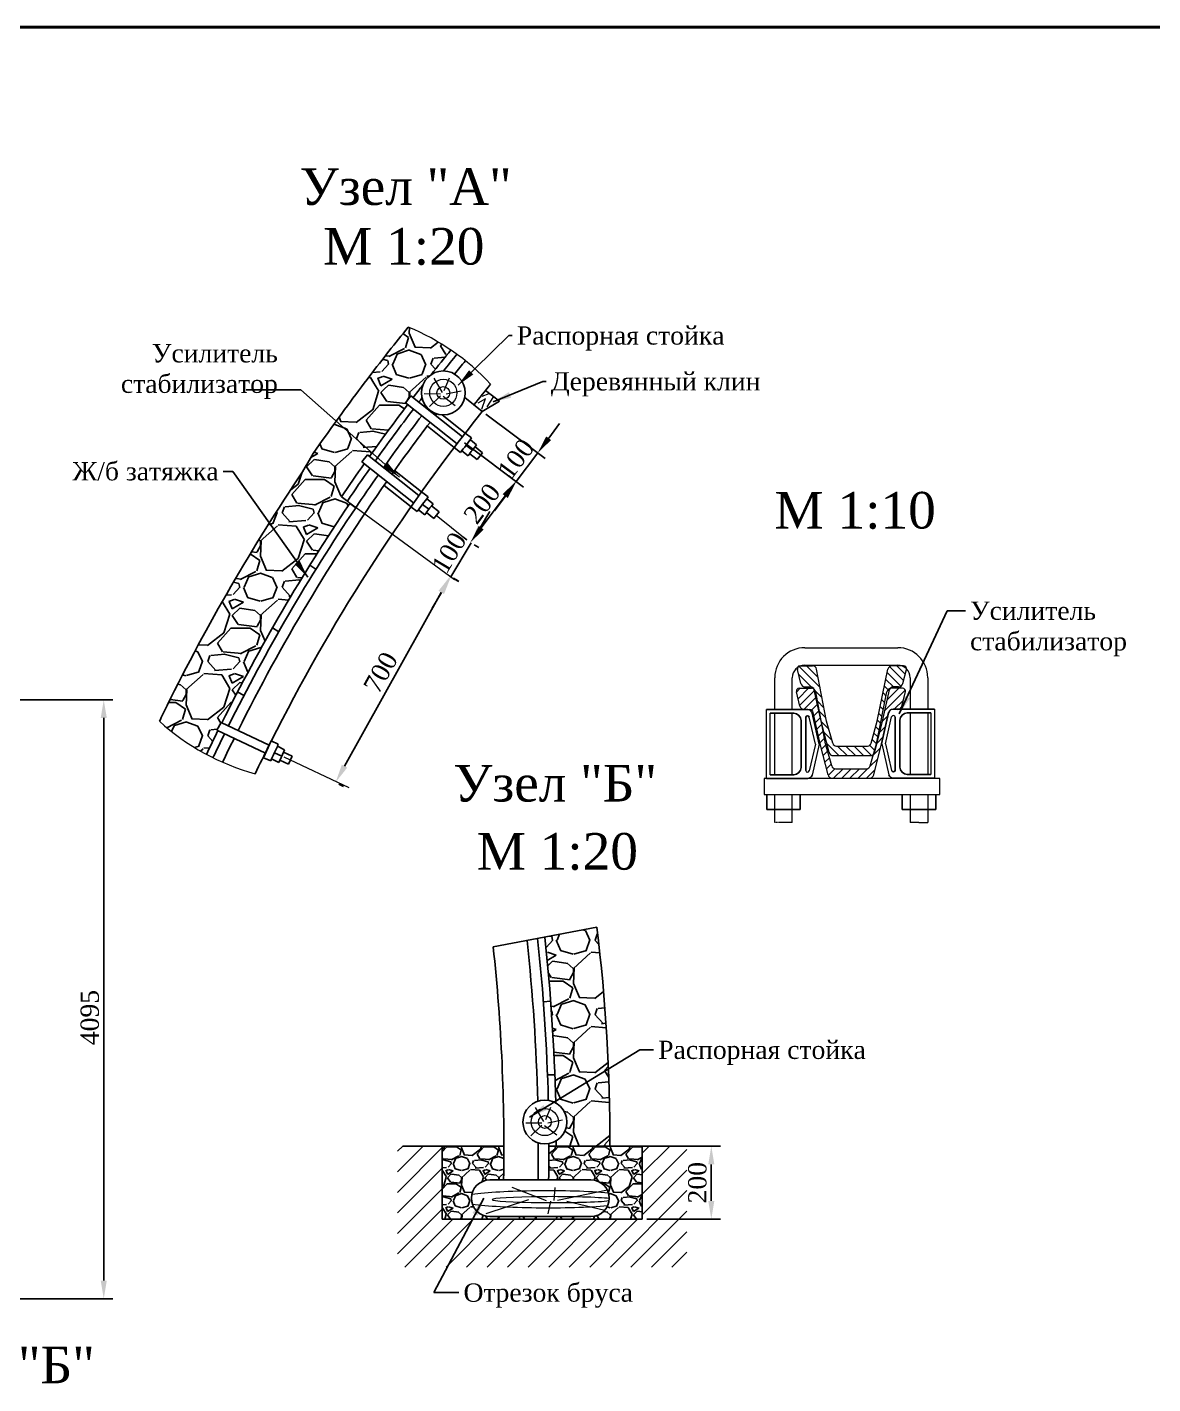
# Model space of a CAD drawing. Header units: millimetres. Extents: x -46762 to 161452, y -66984 to 31524.
# Drawn here: x 7243 to 14932, y 9925 to 19196 of the extents above; entities that cross this region are included whole.
import ezdxf

# ---------------------------------------------------------------- set-up
doc = ezdxf.new("R2010")
doc.units = ezdxf.units.MM
doc.header["$LTSCALE"] = 0.5
doc.linetypes.add('ACAD_ISO10W100', pattern=[18, 12, -3, 0, -3])
doc.styles.get("Standard").update_dxf_attribs({"font": 'TIMES.TTF'})
doc.dimstyles.new('ISO-25', dxfattribs={"dimscale": 50, "dimtxt": 2.5, "dimasz": 2.5, "dimexe": 1.25, "dimexo": 0.625, "dimtad": 1, "dimdec": 0, "dimtxsty": 'Standard', "dimcen": 2.5, "dimadec": 0, "dimazin": 0, "dimtfac": 1, "dimtdec": 0, "dimtmove": 0, "dimatfit": 3, "dimfxl": 1, "dimarcsym": 0})
pattern_1 = [(228.0128, (18448.68, -2795.412), (-4064.00345, -4572.00562), [68.344, -6766.1]), (184.9697, (18402.96, -2846.212), (6096.00986, 507.996415), [117.281, -11610.8]), (132.5104, (18286.12, -2856.372), (5079.996304, -5588.00546), [82.696, -8186.94]), (267.2737, (18088, -2983.372), (507.997794, 10159.99673), [106.801, -10573.28]), (292.8337, (18082.92, -3090.052), (-2540.00721, 6096.003466), [104.727, -10367.96]), (357.2737, (18123.56, -3186.572), (-10159.99673, 507.997794), [106.801, -10573.28]), (37.6942, (18230.24, -3191.652), (-6604.004172, -5079.995471), [141.239, -13982.62]), (72.2553, (18342, -3105.292), (3556.007113, 11176.003241), [133.344, -13201.06]), (121.4296, (18382.64, -2978.292), (-4064.001047, 6603.992232), [107.163, -10609.1]), (175.2364, (18326.76, -2886.852), (5587.99561, -507.99523), [122.343, -5994.78]), (222.3974, (18204.84, -2876.692), (-6096.000183, -5587.99273), [158.2156, -15663.36]), (138.8141, (18590.92, -2988.45), (-3555.99773, 3047.99531), [54.001, -5346.12]), (171.4692, (18550.28, -2952.892), (6603.98992, -1016.00256), [102.736, -10170.92]), (225, (18448.68, -2937.65), (-1e-13, -508), [71.842, -646.578]), (203.1986, (18413.12, -2876.69), (2540.00857, 1016.00445), [38.688, -3830.12]), (291.8014, (18377.56, -2891.93), (-508.00036, 1524.001), [54.713, -2680.96]), (30.9638, (18397.88, -2942.73), (1523.9984, 1016.0008), [88.864, -2873.26]), (161.5651, (18474.08, -2897.01), (1016.0005, -507.9992), [64.257, -1542.18]), (16.3895, (18082.92, -2891.932), (5080.002803, 1523.99683), [90.018, -8911.76]), (70.3462, (18169.28, -2866.532), (-2031.99434, -5587.9921), [75.52, -7476.44]), (293.1986, (18474.08, -2795.41), (-1016.00445, 2540.00857), [77.376, -3791.44]), (343.6105, (18504.56, -2866.532), (-5080.002803, 1523.99683), [90.018, -8911.76]), (339.444, (18082.92, -3206.89), (-2540.00315, 1015.99877), [86.807, -4253.54]), (294.7751, (18164.2, -3237.372), (-2539.99408, 5587.997405), [72.734, -7200.72]), (66.8014, (18479.16, -3303.41), (1016.00445, 2540.00857), [77.376, -3791.44]), (17.354, (18509.64, -3232.292), (-6604.000356, -2031.996935), [85.157, -8430.48]), (69.444, (18230.24, -3303.41), (-1015.99877, -2540.00315), [43.404, -4296.96]), (101.3099, (18448.68, -3303.41), (-507.9975, 2031.9935), [25.903, -2564.4]), (165.9638, (18443.6, -3278.01), (1524.0011, -507.9991), [104.727, -1989.81]), (186.009, (18342, -3252.612), (5079.99251, 507.998814), [97.053, -9608.28]), (303.6901, (18397.88, -2988.45), (-508.0002, 1015.999), [73.265, -1758.356]), (353.1572, (18438.52, -3049.412), (8636.003571, -1016.00455), [127.911, -12663.2]), (60.9454, (18565.52, -3064.65), (-2031.99527, -3555.99152), [52.302, -5177.88]), (90, (18590.9, -3018.93), (-508, 508), [30.48, -477.52]), (120.2564, (18331.84, -3237.372), (2031.99569, -3555.99821), [70.573, -6986.78]), (48.0128, (18296.28, -3176.412), (4064.00345, 4572.00562), [136.689, -6697.76]), (0, (18387.7, -3074.8), (508, 508), [132.08, -375.92]), (325.3048, (18519.8, -3074.812), (-5079.9912, 3556.00034), [80.322, -7951.86]), (254.0546, (18585.84, -3120.53), (-508.0013, -2032.00484), [73.966, -3624.34]), (207.646, (18565.52, -3191.652), (-9651.99661, -5080.003195), [120.429, -11922.5]), (175.4261, (18458.84, -3247.532), (-6604.00152, 507.997542), [127.406, -12613.16]), (175.4261, (18458.84, -3247.532), (-6604.00152, 507.997542), [127.406, -12613.16])]

# ---------------------------------------------------------------- blocks, each defined once
blk = doc.blocks.new('*D2')
at = {"color": 0, "lineweight": -2}
for p, q in [((10339.3, 15778.9), (10403.4, 15886.2)), ((10275.2, 15671.6), (10136.8, 15439.7)), ((10296.8, 15658.7), (10328.9, 15639.5)), ((10158.4, 15426.8), (10190.5, 15407.7)), ((10072.7, 15332.4), (10008.7, 15225.1))]:
    blk.add_line(p, q, dxfattribs=at)
at = {"color": 0}
for points in [[(10321.4, 15789.6), (10357.2, 15768.2), (10275.2, 15671.6)], [(10054.9, 15343.1), (10090.6, 15321.7), (10136.8, 15439.7)]]:
    blk.add_solid(points, dxfattribs=at)
at = {"layer": 'Defpoints', "color": 0}
for p in [(10270, 15674.7), (10131.6, 15442.9), (10136.8, 15439.7)]:
    blk.add_point(p, dxfattribs=at)
at = {"color": 0, "lineweight": 15, "insert": (10124.6, 15604.3), "char_height": 125, "attachment_point": 5, "rotation": 59.165}
blk.add_mtext('100', dxfattribs=at)
blk = doc.blocks.new('*D3')
at = {"color": 0, "lineweight": -2}
for p, q in [((10559.1, 16109.4), (10531.9, 16129.7)), ((10507.2, 15992.2), (10344.8, 15774.8)), ((10247.1, 15691.8), (10219.9, 15712.1))]:
    blk.add_line(p, q, dxfattribs=at)
at = {"color": 0}
for points in [[(10490.5, 16004.6), (10523.8, 15979.7), (10582, 16092.3)], [(10328.1, 15787.3), (10361.5, 15762.4), (10270, 15674.7)]]:
    blk.add_solid(points, dxfattribs=at)
at = {"layer": 'Defpoints', "color": 0}
for p in [(10584.1, 16090.7), (10270, 15674.7), (10272.1, 15673.1)]:
    blk.add_point(p, dxfattribs=at)
at = {"color": 0, "lineweight": 15, "insert": (10350, 15940.3), "char_height": 125, "attachment_point": 5, "rotation": 53.2383}
blk.add_mtext('200', dxfattribs=at)
blk = doc.blocks.new('*D7')
at = {"color": 0, "lineweight": -2}
for p, q in [((10376.4, 16551), (10780.5, 16249.1)), ((10805.2, 16386.7), (10880, 16486.8)), ((10230.1, 16355.2), (10634.2, 16053.3)), ((10730.4, 16286.5), (10584.1, 16090.7)), ((10509.3, 15990.6), (10434.5, 15890.4))]:
    blk.add_line(p, q, dxfattribs=at)
at = {"color": 0}
for points in [[(10788.5, 16399.2), (10821.9, 16374.2), (10730.4, 16286.5)], [(10492.6, 16003), (10526, 15978.1), (10584.1, 16090.7)]]:
    blk.add_solid(points, dxfattribs=at)
at = {"layer": 'Defpoints', "color": 0}
for p in [(10351.4, 16569.7), (10205.1, 16373.9), (10584.1, 16090.7)]:
    blk.add_point(p, dxfattribs=at)
at = {"color": 0, "lineweight": 15, "insert": (10581.3, 16245.4), "char_height": 125, "attachment_point": 5, "rotation": 53.2383}
blk.add_mtext('100', dxfattribs=at)
blk = doc.blocks.new('*D4')
at = {"color": 0, "lineweight": -2}
for p, q in [((10154.1, 15430.3), (10186.2, 15412.5)), ((10070.9, 15333.6), (9410.6, 14145.4)), ((9372.4, 14023.7), (9404.6, 14005.8))]:
    blk.add_line(p, q, dxfattribs=at)
at = {"color": 0}
for points in [[(10052.7, 15343.7), (10089.1, 15323.5), (10131.6, 15442.9)], [(9392.4, 14155.5), (9428.9, 14135.3), (9349.9, 14036.2)]]:
    blk.add_solid(points, dxfattribs=at)
at = {"layer": 'Defpoints', "color": 0}
for p in [(10126.8, 15445.5), (9345.1, 14038.8), (9349.9, 14036.2)]:
    blk.add_point(p, dxfattribs=at)
at = {"color": 0, "lineweight": 15, "insert": (9657.7, 14785.7), "char_height": 125, "attachment_point": 5, "rotation": 60.94024}
blk.add_mtext('700', dxfattribs=at)
blk = doc.blocks.new('*D8')
at = {"color": 0, "lineweight": -2}
for p, q in [((11475.2, 11549.5), (11978.6, 11549.5)), ((11916.1, 11424.5), (11916.1, 11174.5)), ((11475.2, 11049.5), (11978.6, 11049.5))]:
    blk.add_line(p, q, dxfattribs=at)
at = {"color": 0}
for points in [[(11895.3, 11424.5), (11936.9, 11424.5), (11916.1, 11549.5)], [(11895.3, 11174.5), (11936.9, 11174.5), (11916.1, 11049.5)]]:
    blk.add_solid(points, dxfattribs=at)
at = {"layer": 'Defpoints', "color": 0}
for p in [(11444, 11549.5), (11444, 11049.5), (11916.1, 11049.5)]:
    blk.add_point(p, dxfattribs=at)
at = {"color": 0, "lineweight": 15, "insert": (11821.3, 11299.5), "char_height": 125, "attachment_point": 5, "rotation": 90}
blk.add_mtext('200', dxfattribs=at)
blk = doc.blocks.new('*D30')
at = {"color": 0, "lineweight": -2}
for p, q in [((3195.1, 14600), (7828.4, 14600)), ((7765.9, 14475), (7765.9, 10630)), ((73.9, 10505), (7828.4, 10505))]:
    blk.add_line(p, q, dxfattribs=at)
at = {"color": 0}
for points in [[(7745.1, 14475), (7786.8, 14475), (7765.9, 14600)], [(7745.1, 10630), (7786.8, 10630), (7765.9, 10505)]]:
    blk.add_solid(points, dxfattribs=at)
at = {"layer": 'Defpoints', "color": 0}
for p in [(3163.9, 14600), (42.7, 10505), (7765.9, 10505)]:
    blk.add_point(p, dxfattribs=at)
at = {"color": 0, "lineweight": 15, "insert": (7670.9, 12427.9), "char_height": 125, "attachment_point": 5, "rotation": 90}
blk.add_mtext('4095', dxfattribs=at)

msp = doc.modelspace()

# ---------------------------------------------------------------- hatches: boundary and pattern name
h = msp.add_hatch()
h.set_pattern_fill('GRAVEL', color=256, scale=20, style=0)
h.set_pattern_definition([(228.0128, (20883.048, 1140.94), (-4064.00345, -4572.00562), [68.344, -6766.1]), (184.9697, (20837.328, 1090.14), (6096.009861, 507.996415), [117.281, -11610.8]), (132.5104, (20720.488, 1079.98), (5079.996304, -5588.00546), [82.696, -8186.94]), (267.2737, (20522.368, 952.98), (507.997794, 10159.99673), [106.801, -10573.28]), (292.8337, (20517.288, 846.3), (-2540.00721, 6096.003466), [104.727, -10367.96]), (357.2737, (20557.928, 749.78), (-10159.99673, 507.997794), [106.801, -10573.28]), (37.6942, (20664.608, 744.701), (-6604.004172, -5079.995471), [141.239, -13982.62]), (72.2553, (20776.368, 831.061), (3556.007113, 11176.003241), [133.344, -13201.06]), (121.4296, (20817.008, 958.06), (-4064.001047, 6603.992232), [107.163, -10609.1]), (175.2364, (20761.128, 1049.5), (5587.99561, -507.99523), [122.343, -5994.78]), (222.3974, (20639.208, 1059.661), (-6096.000183, -5587.99273), [158.2156, -15663.36]), (138.8141, (21025.29, 947.9), (-3555.99773, 3047.99531), [54.001, -5346.12]), (171.4692, (20984.648, 983.46), (6603.98992, -1016.00256), [102.736, -10170.92]), (225, (20883.05, 998.7), (-1e-13, -507.9997), [71.842, -646.578]), (203.1986, (20847.49, 1059.66), (2540.00857, 1016.00445), [38.688, -3830.12]), (291.8014, (20811.93, 1044.42), (-508.00036, 1524.001), [54.713, -2680.96]), (30.9638, (20832.25, 993.62), (1523.9984, 1016.0008), [88.864, -2873.26]), (161.5651, (20908.45, 1039.34), (1016.0005, -507.9992), [64.257, -1542.18]), (16.3895, (20517.288, 1044.42), (5080.002803, 1523.99683), [90.018, -8911.76]), (70.3462, (20603.648, 1069.82), (-2031.99434, -5587.9921), [75.52, -7476.44]), (293.1986, (20908.45, 1140.94), (-1016.00445, 2540.00857), [77.376, -3791.44]), (343.6105, (20938.928, 1069.82), (-5080.002803, 1523.99683), [90.018, -8911.76]), (339.444, (20517.29, 729.46), (-2540.00315, 1015.99877), [86.807, -4253.54]), (294.7751, (20598.568, 698.98), (-2539.99408, 5587.997405), [72.734, -7200.72]), (66.8014, (20913.53, 632.94), (1016.00445, 2540.00857), [77.376, -3791.44]), (17.354, (20944.008, 704.06), (-6604.000356, -2031.996935), [85.157, -8430.48]), (69.444, (20664.61, 632.94), (-1015.99877, -2540.00315), [43.404, -4296.96]), (101.3099, (20883.05, 632.94), (-507.9975, 2031.9935), [25.903, -2564.4]), (165.9638, (20877.97, 658.34), (1524.0011, -507.9991), [104.727, -1989.81]), (186.009, (20776.368, 683.74), (5079.99251, 507.998814), [97.053, -9608.28]), (303.6901, (20832.25, 947.9), (-508.0002, 1015.999), [73.265, -1758.356]), (353.1572, (20872.888, 886.941), (8636.003571, -1016.00455), [127.9114, -12663.2]), (60.9454, (20999.89, 871.7), (-2031.99527, -3555.99152), [52.302, -5177.88]), (90, (21025.3, 917.4), (-508, 508), [30.48, -477.52]), (120.2564, (20766.208, 698.98), (2031.995693, -3555.998206), [70.573, -6986.78]), (48.0128, (20730.648, 759.94), (4064.00345, 4572.00562), [136.689, -6697.76]), (0, (20822.1, 861.54), (508, 508), [132.08, -375.92]), (325.3048, (20954.168, 861.54), (-5079.9912, 3556.00034), [80.322, -7951.86]), (254.0546, (21020.21, 815.82), (-508.0013, -2032.00484), [73.966, -3624.34]), (207.646, (20999.888, 744.7), (-9651.99661, -5080.003195), [120.429, -11922.5]), (175.4261, (20893.208, 688.821), (-6604.00152, 507.997542), [127.406, -12613.16]), (175.4261, (20893.208, 688.821), (-6604.00152, 507.997542), [127.406, -12613.16])])
h.paths.add_polyline_path([(8633.83, 14563.39), (8216.04, 14595.38, 0.0007233), (8198.54, 14560, 0.002197), (8146, 14452.21, 0.0609869), (8467.62, 14226.68, -0.0033797), (8545.76, 14387.98), (8538.08, 14391.61), (8567.59, 14444.03), (8572.41, 14441.74, -0.0025697)])
h.paths.add_polyline_path([(9135.6, 15457.56), (8832.19, 15703.86, 0.0232484), (8216.04, 14595.38), (8633.83, 14563.39, -0.0193423)])
h.paths.add_polyline_path([(9445.78, 15939.71), (9487.09, 15911.86, -0.0000612), (9488.9, 15914.54), (9430.24, 15957.55), (9388.95, 15985.41, -0.001739), (9436.12, 16054.86), (9106.23, 16129.19, 0.0092709), (8832.19, 15703.86), (9135.6, 15457.56, -0.0108123)])
h.paths.add_polyline_path([(9840.69, 16614.44), (9567.32, 16791.97, 0.0087795), (9280.46, 16400.35, 0.0404014), (9124.5, 16156.36, 0.0006), (9106.23, 16129.19), (9436.12, 16054.86, -0.0039744), (9545.74, 16212.33), (9529.46, 16225.21), (9566.68, 16272.27), (9580.37, 16261.44, -0.0082263)])
h.paths.add_polyline_path([(10001.38, 16820.79, -0.0040573), (10137.34, 16989.06, 0.0513323), (9846.1, 17146.31, 0.0077488), (9583.81, 16813.63, 0.0004924), (9567.32, 16791.97), (9823.77, 16625.43), (9863.57, 16675.75), (9878.59, 16663.87, -0.0020301), (9945.01, 16749.35, -0.1553378)])
at = {"linetype": 'Continuous', "lineweight": 5}
h = msp.add_hatch(dxfattribs=at)
h.set_pattern_fill('ANSI31', color=0, scale=12.5, angle=90, style=0)
h.set_pattern_definition([(135, (7374.373, 8854.92), (-28.0633, -28.0633), [])])
h.paths.add_polyline_path([(13224.56, 14709.88), (13248.38, 14807.4, 0.0485862), (13248.93, 14811.24, 0.1253743), (13212.53, 14832.16), (13151.97, 14832.16, 0.350221), (13122.7, 14808.79), (13050.03, 14452.69), (13007.63, 14302.1, -0.350221), (12983.24, 14282.63), (12770.57, 14282.63, -0.3525944), (12746.13, 14302.31), (12702.39, 14452.69), (12635.66, 14808.55, 0.3525944), (12606.34, 14832.16), (12531.68, 14832.16, 0.0885649), (12504.76, 14819.19, 0.1509263), (12504.05, 14807.4), (12527.87, 14709.88, 0.3456683), (12557.02, 14686.99), (12594.28, 14686.99, -0.2965557), (12617.14, 14672.12, -0.2013704), (12629.35, 14652.35), (12664.01, 14467.55), (12667.38, 14452.69), (12720.35, 14240.05, 0.3414216), (12749.39, 14217.6), (13003.03, 14217.6, 0.1814492), (13022.78, 14225.01), (13043.4, 14298.24), (13115.8, 14653.05, -0.2941898), (13137.99, 14676.8, -0.2385232), (13158.14, 14686.99), (13195.4, 14686.99, 0.3456683)])
h = msp.add_hatch(dxfattribs=at)
h.set_pattern_fill('ANSI31', color=0, scale=12.5, style=0)
h.set_pattern_definition([(45, (7374.373, 8854.92), (-28.0633, 28.0633), [])])
h.paths.add_polyline_path([(13199.32, 14534.45, 0.2478896), (13217.92, 14555.43), (13241.74, 14652.95, 0.4862504), (13222.31, 14677.71), (13145.33, 14677.71, 0.0618395), (13137.99, 14676.8, 0.1005147), (13133.81, 14667.76), (13085.05, 14452.69), (13032.23, 14240.67, -0.1560792), (13022.78, 14225.01), (13001, 14147.65, -0.350221), (12976.61, 14128.18), (12763.94, 14128.18, -0.3525944), (12739.5, 14147.86), (12695.76, 14298.24), (12664.01, 14467.55), (12618.62, 14667.76, 0.046065), (12617.14, 14672.12, 0.1562666), (12599.7, 14677.71), (12516.85, 14677.71, 0.4862504), (12497.42, 14652.95), (12521.24, 14555.43, 0.3456683), (12550.39, 14532.53), (12587.65, 14532.53, -0.3532775), (12612.1, 14512.8), (12660.75, 14298.24), (12713.71, 14085.59, 0.3414216), (12742.76, 14063.14), (12996.4, 14063.14, 0.3414216), (13025.45, 14085.59), (13078.41, 14298.24), (13127.06, 14512.8, -0.2873466), (13145.58, 14531.82, -0.1058133), (13157.86, 14534.45)])
h = msp.add_hatch()
h.set_pattern_fill('GRAVEL', color=256, scale=20, style=0)
h.set_pattern_definition(pattern_1)
h.paths.add_polyline_path([(11134, 13044.94), (10778.04, 12977.83, -0.0024354), (10791.38, 12850.49), (11159.17, 12824.36, 0.0046823)])
h.paths.add_polyline_path([(11159.17, 12824.36), (10791.38, 12850.49, -0.0050595), (10815.14, 12585.57), (11173.78, 12675.7, 0.0031505)])
h.paths.add_polyline_path([(11173.78, 12675.7), (10815.14, 12585.57, -0.0049245), (10833.1, 12327.31), (11203.4, 12281.56, 0.0083365)])
h.paths.add_polyline_path([(11203.4, 12281.56), (10833.1, 12327.31, -0.0056749), (10847.49, 12029.32), (11210.9, 12138.24, 0.0030267)])
h = msp.add_hatch()
h.set_pattern_fill('GRAVEL', color=256, scale=20, style=0)
h.set_pattern_definition(pattern_1)
h.paths.add_polyline_path([(11222.98, 11707.45), (10924.52, 11751.21, -0.0625218), (10929.18, 11714.14, -0.2632013), (10856.47, 11585.59, -0.0006783), (10856.55, 11549.52), (11223.48, 11549.52, 0.003331)])
h.paths.add_polyline_path([(11210.9, 12138.24), (10847.49, 12029.32, -0.0035132), (10853.01, 11844.71, -0.2043748), (10924.52, 11751.21), (11222.98, 11707.45, 0.0090898)])
h = msp.add_hatch()
h.set_pattern_fill('ANSI31', color=256, scale=31.25, style=0)
h.set_pattern_definition([(45, (-383594.66, -3138.765), (-70.15825, 70.15825), [])])
h.paths.add_polyline_path([(11748.52, 11549.51), (11443.96, 11549.51), (11443.96, 11049.51), (11242.24, 11049.51), (10078.03, 11049.53), (10078.03, 11549.53), (9772.43, 11549.54), (9772.43, 10723.03), (11748.52, 10723.03)])
h = msp.add_hatch()
h.set_pattern_fill('GRAVEL', color=256, scale=10, style=0)
h.set_pattern_definition([(228.0128, (18265.8, -3049.412), (-2032.001727, -2286.00281), [34.172, -3383.05]), (184.9697, (18242.941, -3074.812), (3048.0049306, 253.9982075), [58.6405, -5805.4]), (132.5104, (18184.521, -3079.892), (2539.998152, -2794.002729), [41.3482, -4093.47]), (267.2737, (18085.461, -3143.392), (253.998897, 5079.998365), [53.4005, -5286.64]), (292.8337, (18082.921, -3196.732), (-1270.003606, 3048.001733), [52.3634, -5183.98]), (357.2737, (18103.241, -3244.992), (-5079.998365, 253.998897), [53.4005, -5286.64]), (37.6942, (18156.581, -3247.532), (-3302.002086, -2539.9977357), [70.6194, -6991.31]), (72.2553, (18212.461, -3204.352), (1778.0035565, 5588.0016206), [66.672, -6600.53]), (121.4296, (18232.781, -3140.852), (-2032.0005235, 3301.996116), [53.5813, -5304.55]), (175.2364, (18204.84, -3095.132), (2793.997805, -253.997616), [61.1713, -2997.39]), (222.3974, (18143.881, -3090.052), (-3048.0000917, -2793.996365), [79.1078, -7831.68]), (138.8141, (18336.92, -3145.932), (-1777.998867, 1523.997656), [27.0005, -2673.06]), (171.4692, (18316.601, -3128.152), (3301.99496, -508.00128), [51.3682, -5085.46]), (225, (18265.8, -3120.53), (-5e-14, -253.9998), [35.921, -323.289]), (203.1986, (18248.02, -3090.052), (1270.00428, 508.00223), [19.344, -1915.06]), (291.8014, (18230.24, -3097.67), (-254.00018, 762.00049), [27.3566, -1340.48]), (30.9638, (18240.4, -3123.072), (761.9992, 508.0004), [44.432, -1436.63]), (161.5651, (18278.5, -3100.21), (508.00023, -253.99962), [32.1287, -771.09]), (16.3895, (18082.921, -3097.672), (2540.001401, 761.998415), [45.0088, -4455.88]), (70.3462, (18126.1, -3084.972), (-1015.997169, -2793.996049), [37.76, -3738.22]), (293.1986, (18278.5, -3049.412), (-508.00223, 1270.00428), [38.688, -1895.72]), (343.6105, (18293.741, -3084.972), (-2540.001401, 761.998415), [45.0088, -4455.88]), (339.444, (18082.92, -3255.152), (-1270.001576, 507.999384), [43.4035, -2126.77]), (294.7751, (18123.56, -3270.392), (-1269.99704, 2793.998703), [36.3672, -3600.36]), (66.8014, (18281.04, -3303.412), (508.00223, 1270.00428), [38.688, -1895.72]), (17.354, (18296.281, -3267.852), (-3302.000178, -1015.998468), [42.5783, -4215.24]), (69.444, (18156.58, -3303.412), (-507.999384, -1270.001576), [21.7018, -2148.48]), (101.3099, (18265.8, -3303.41), (-253.99875, 1015.99675), [12.9515, -1282.2]), (165.9638, (18263.26, -3290.71), (762.00054, -253.99956), [52.3634, -994.905]), (186.009, (18212.461, -3278.012), (2539.996254, 253.999407), [48.5267, -4804.14]), (303.6901, (18240.4, -3145.93), (-254.0001, 507.9995), [36.6324, -879.178]), (353.1572, (18260.721, -3176.412), (4318.0017857, -508.002275), [63.9557, -6331.6]), (60.9454, (18324.22, -3184.032), (-1015.997637, -1777.99576), [26.1508, -2588.94]), (90, (18336.92, -3161.17), (-254, 254), [15.24, -238.76]), (120.2564, (18207.38, -3270.392), (1015.997847, -1777.999103), [35.2867, -3493.39]), (48.0128, (18189.6, -3239.912), (2032.001727, 2286.00281), [68.3443, -3348.88]), (0, (18235.32, -3189.1), (254, 254), [66.04, -187.96]), (325.3048, (18301.36, -3189.112), (-2539.995599, 1778.000169), [40.161, -3975.93]), (254.0546, (18334.38, -3211.972), (-254.00065, -1016.00242), [36.983, -1812.17]), (207.646, (18324.221, -3247.532), (-4825.998305, -2540.0015975), [60.2145, -5961.25]), (175.4261, (18270.881, -3275.472), (-3302.0007605, 253.998771), [63.703, -6306.58]), (175.4261, (18270.881, -3275.472), (-3302.0007605, 253.998771), [63.703, -6306.58])])
h.paths.add_polyline_path([(10388.23, 11317.6), (10388.63, 11318.09), (10253.1, 11549.53), (10078.03, 11549.53), (10078.03, 11049.53), (10170.21, 11049.53), (10278.53, 11182.72, -0.4046444)])
h.paths.add_polyline_path([(10499.16, 11549.53), (10253.1, 11549.53), (10388.63, 11318.09), (10498.87, 11453.63, 0.001856)])
h.paths.add_polyline_path([(10498.87, 11453.63), (10388.63, 11318.09), (10388.87, 11317.67, -0.0284677), (10403.07, 11318.48), (10497.24, 11318.48, 0.002616)])
h.paths.add_polyline_path([(10319.91, 11100.16, -0.1914657), (10278.53, 11182.72), (10170.21, 11049.53), (10298.32, 11049.53)])
h.paths.add_polyline_path([(10534.78, 11068.48), (10403.07, 11068.48, -0.1840057), (10319.91, 11100.16), (10298.32, 11049.53), (10545.88, 11049.53)])
h.paths.add_polyline_path([(11400.85, 11549.51), (10806.55, 11549.52, -0.0043619), (10804.74, 11318.48), (11093.74, 11318.48, -1), (11093.74, 11068.48), (10534.78, 11068.48), (10545.88, 11049.53), (11242.23, 11049.51), (11302.81, 11049.51)])
h.paths.add_polyline_path([(11443.96, 11549.51), (11400.85, 11549.51), (11302.81, 11049.51), (11443.96, 11049.51)])

# ---------------------------------------------------------------- linework, layer by layer
at = {"lineweight": 40}
msp.add_line((-13385.42, 19195.9), (15353.92, 19195.9), dxfattribs=at)
at = {"lineweight": 9}
for p, q in [((10019.81, 16796.31), (10076.91, 16699.05)), ((10124.93, 16796.31), (10089.88, 16710.72)), ((9954.91, 16691.27), (10065.24, 16689.97)), ((10105.47, 16689.97), (10206.69, 16710.72)), ((10065.24, 16675.7), (9989.95, 16603.08)), ((10083.39, 16673.11), (10166.46, 16609.56)), ((10713.58, 11813.92), (10770.68, 11716.66)), ((10818.71, 11813.92), (10783.66, 11728.33)), ((10648.69, 11708.88), (10759.01, 11707.59)), ((10759.01, 11693.32), (10683.73, 11620.7)), ((10777.17, 11690.72), (10860.24, 11627.18)), ((10799.25, 11707.59), (10900.47, 11728.33))]:
    msp.add_line(p, q, dxfattribs=at)
at = {"lineweight": 15}
for p, q in [((10350.66, 16674.82), (10399.01, 16692.48)), ((10323.55, 16628.74), (10375.06, 16658.53)), ((10372.34, 16655.83), (10345.23, 16582.63)), ((10427.86, 16670.99), (10383.21, 16601.61)), ((9430.24, 15957.55), (10162.46, 15420.69)), ((10037.38, 15860.95), (10244.97, 15692.96)), ((12527.87, 14709.88), (12504.05, 14807.4)), ((12523.49, 14832.16), (12606.34, 14832.16)), ((12702.39, 14452.69), (12635.66, 14808.55)), ((13050.03, 14452.69), (13122.7, 14808.79)), ((13228.94, 14832.16), (13151.97, 14832.16)), ((13224.56, 14709.88), (13248.38, 14807.4)), ((12521.24, 14555.43), (12497.42, 14652.95)), ((12516.85, 14677.71), (12599.7, 14677.71)), ((12557.02, 14686.99), (12594.28, 14686.99)), ((12667.38, 14452.69), (12618.62, 14667.76)), ((12695.76, 14298.24), (12629.03, 14654.09)), ((13043.4, 14298.24), (13116.07, 14654.34)), ((13085.05, 14452.69), (13133.81, 14667.76)), ((13222.31, 14677.71), (13145.33, 14677.71)), ((13195.4, 14686.99), (13158.14, 14686.99)), ((13217.92, 14555.43), (13241.74, 14652.95)), ((12550.39, 14532.53), (12587.65, 14532.53)), ((12660.75, 14298.24), (12611.98, 14513.31)), ((13078.41, 14298.24), (13127.18, 14513.31)), ((13188.77, 14532.53), (13151.51, 14532.53)), ((12720.19, 14240.67), (12667.38, 14452.69)), ((12746.13, 14302.31), (12702.39, 14452.69)), ((13007.63, 14302.1), (13050.03, 14452.69)), ((13032.23, 14240.67), (13085.05, 14452.69)), ((12713.56, 14086.21), (12660.75, 14298.24)), ((12739.5, 14147.86), (12695.76, 14298.24)), ((12770.57, 14282.63), (12983.24, 14282.63)), ((13001, 14147.65), (13043.4, 14298.24)), ((13025.6, 14086.21), (13078.41, 14298.24)), ((8994.94, 14208.74), (9439.88, 13998.85)), ((12749.39, 14217.6), (13003.03, 14217.6)), ((12763.94, 14128.18), (12976.61, 14128.18)), ((12742.76, 14063.14), (12996.4, 14063.14)), ((10554.56, 11269.8), (10787.3, 11178.67)), ((10847.05, 11266.66), (10840.76, 11178.67)), ((11205.95, 11248.55), (10865.91, 11178.67)), ((10667.78, 11181.81), (10375.29, 11087.53)), ((10818.75, 11172.38), (10799.86, 11087.53)), ((10928.82, 11172.38), (11188.36, 11111.8))]:
    msp.add_line(p, q, dxfattribs=at)
for p, q in [((10470.05, 16639.59), (10372.68, 16712.08)), ((9863.57, 16675.75), (9826.35, 16628.69)), ((9826.35, 16628.69), (10179.52, 16349.36)), ((9863.57, 16675.75), (10216.02, 16396.99)), ((10351.36, 16569.73), (10232.02, 16664.88)), ((10351.36, 16569.73), (10470.05, 16639.59)), ((10078.31, 16546.69), (10235.52, 16422.26)), ((10160.11, 16323.83), (9977.29, 16468.25)), ((10279.02, 16388.6), (10235.52, 16422.26)), ((10202.99, 16289.36), (10159.17, 16322.59)), ((10284.03, 16304.95), (10240.36, 16338.39)), ((10270.01, 16376.59), (10312.98, 16342.61)), ((10302.3, 16328.75), (10353.77, 16288.03)), ((9566.68, 16272.27), (9529.46, 16225.21)), ((9529.46, 16225.21), (9882.63, 15945.88)), ((9566.68, 16272.27), (9918.21, 15994.23)), ((10211.81, 16301.51), (10255.21, 16267.18)), ((10265.81, 16281.11), (10316.55, 16240.97)), ((10353.77, 16288.03), (10316.55, 16240.97)), ((9752.25, 16166.29), (9936.74, 16020.27)), ((9865.14, 15918.89), (9680.39, 16064.77)), ((9388.95, 15985.41), (9430.24, 15957.55)), ((9982.12, 15985.12), (9936.76, 16020.29)), ((9973.12, 15973.11), (10016.09, 15939.13)), ((9445.78, 15939.71), (9487.09, 15911.86)), ((9906.1, 15885.88), (9864.24, 15917.62)), ((9914.92, 15898.03), (9958.32, 15863.7)), ((9987.13, 15901.47), (9943.47, 15934.91)), ((9969.51, 15878.41), (10019.66, 15837.49)), ((10005.41, 15925.26), (10056.88, 15884.55)), ((10056.88, 15884.55), (10019.66, 15837.49)), ((9174.08, 15519.94), (9215.73, 15492.22)), ((8918.61, 15090.57), (8961, 15063.96)), ((8680.52, 14653.85), (8723.9, 14628.9)), ((8538.08, 14391.61), (8567.59, 14444.03)), ((8538.08, 14391.61), (8870.16, 14234.4)), ((8567.59, 14444.03), (8895, 14289.03)), ((8856.36, 14203.74), (8908.87, 14317.78)), ((8958.27, 14295.03), (8908.87, 14317.78)), ((8952.2, 14281.31), (9001.72, 14257.87)), ((8906.54, 14181.23), (8856.36, 14203.74)), ((8912.39, 14195.05), (8962.41, 14171.37)), ((8981.98, 14214.66), (8931.91, 14237.42)), ((8969.6, 14187.33), (9028.08, 14159.65)), ((8994.43, 14241.96), (9053.75, 14213.88)), ((9028.08, 14159.65), (9053.75, 14213.88)), ((10426.27, 12911.52), (11134, 13044.94)), ((10769, 12534.31), (10818.72, 12539.94)), ((10797.2, 12035.37), (10847.17, 12037.25)), ((10078.03, 11549.53), (9807.88, 11549.54)), ((10078.03, 11549.53), (10499.16, 11549.53)), ((10078.03, 11549.53), (10078.03, 11049.53)), ((10806.55, 11549.52), (11443.96, 11549.51)), ((11443.96, 11549.51), (11443.96, 11049.51)), ((11443.96, 11549.51), (11443.96, 11049.51)), ((11443.96, 11549.51), (11748.52, 11549.51)), ((10403.07, 11318.48), (11093.74, 11318.48)), ((11242.23, 11049.51), (10078.03, 11049.53)), ((10403.07, 11068.48), (11093.74, 11068.48)), ((11242.24, 11049.51), (11443.96, 11049.51))]:
    msp.add_line(p, q)
at = {"color": 0, "linetype": 'Continuous', "lineweight": 20}
for p, q in [((12554.54, 14955.32), (13189.68, 14955.32)), ((12554.54, 14835.29), (13189.68, 14835.29)), ((12349.49, 14531.93), (12349.49, 14750.27)), ((12469.52, 14531.93), (12469.52, 14750.27)), ((13274.7, 14750.27), (13274.7, 14536.69)), ((13394.72, 14750.27), (13394.72, 14536.69)), ((12292.67, 14061.75), (12292.67, 14531.93)), ((12317.68, 14086.76), (12317.68, 14506.92)), ((12349.49, 14086.76), (12349.49, 14506.92)), ((12469.52, 14086.76), (12469.52, 14506.92)), ((13274.7, 14511.68), (13274.7, 14091.53)), ((13394.72, 14511.68), (13394.72, 14091.53)), ((13415.65, 14509.44), (13415.65, 14089.29)), ((13440.66, 14534.45), (13440.66, 14064.28)), ((12349.49, 13761.49), (12349.49, 13951.63)), ((12469.52, 13761.49), (12469.52, 13951.63)), ((13274.7, 13951.63), (13274.7, 13761.49)), ((13394.72, 13951.63), (13394.72, 13761.49)), ((12469.52, 13761.49), (12409.5, 13761.49)), ((13334.71, 13761.49), (13274.7, 13761.49)), ((13334.71, 13761.49), (13394.72, 13761.49))]:
    msp.add_line(p, q, dxfattribs=at)
at = {"color": 0, "linetype": 'Continuous'}
for p, q in [((12292.67, 14531.93), (12575.46, 14531.93)), ((12317.68, 14506.92), (12478.99, 14506.92)), ((12560.84, 14116.38), (12560.84, 14477.31)), ((13440.66, 14534.45), (13157.86, 14534.45)), ((13172.49, 14479.83), (13172.49, 14118.9)), ((13415.65, 14509.44), (13254.34, 14509.44)), ((12529.01, 14136.78), (12529.01, 14456.9)), ((13204.32, 14459.42), (13204.32, 14139.3)), ((12292.67, 14061.75), (12575.46, 14061.75)), ((12317.68, 14086.76), (12478.99, 14086.76)), ((13440.66, 14064.28), (13157.86, 14064.28)), ((13415.65, 14089.29), (13254.34, 14089.29)), ((12295, 13951.63), (12295, 13848.72)), ((12524.01, 13951.63), (12524.01, 13848.72)), ((13220.2, 13951.63), (13220.2, 13848.72)), ((13449.22, 13951.63), (13449.22, 13848.72)), ((12295, 13848.72), (12524.01, 13848.72)), ((13220.2, 13848.72), (13449.22, 13848.72))]:
    msp.add_line(p, q, dxfattribs=at)
at = {"lineweight": 20}
for p, q in [((12627.08, 14296.84), (12585.54, 14480.07)), ((12652.72, 14296.84), (12604.72, 14508.56)), ((13080.6, 14299.36), (13128.61, 14511.08)), ((13106.25, 14299.36), (13147.79, 14482.6)), ((12627.08, 14296.84), (12585.54, 14113.61)), ((12652.72, 14296.84), (12604.72, 14085.12)), ((13080.6, 14299.36), (13128.61, 14087.64)), ((13106.25, 14299.36), (13147.79, 14116.13))]:
    msp.add_line(p, q, dxfattribs=at)
at = {"color": 0, "linetype": 'Continuous', "lineweight": 9}
for p, q in [((13477.38, 14061.64), (12277.25, 14061.64)), ((12277.25, 14061.64), (12277.25, 13951.63)), ((12349.49, 14061.64), (12349.49, 14061.75)), ((12469.52, 14061.64), (12469.52, 14061.75)), ((13274.7, 14066.52), (13274.7, 14061.64)), ((13394.72, 14066.52), (13394.72, 14061.64)), ((13477.38, 13951.63), (13477.38, 14061.64)), ((12277.25, 13951.63), (13477.38, 13951.63))]:
    msp.add_line(p, q, dxfattribs=at)
at = {"color": 0, "linetype": 'ACAD_ISO10W100', "lineweight": 20}
msp.add_line((12409.5, 13761.49), (12349.49, 13761.49), dxfattribs=at)
for centre in [(10085.4, 16696.52), (10779.18, 11714.14)]:
    msp.add_circle(centre, 150)
at = {"lineweight": 9}
for centre, radius in [((10085.4, 16696.52), 93), ((10085.4, 16696.52), 43.65), ((10779.18, 11714.14), 93), ((10779.18, 11714.14), 43.65)]:
    msp.add_circle(centre, radius, dxfattribs=at)
for centre, radius, start, end in [((20447.55, 8518.4), 13668.64, 140.859823, 142.635476), ((20437.61, 8527.49), 13330.17, 140.581111, 141.527069), ((20437.61, 8527.49), 13280.17, 140.581111, 141.213133), ((20437.61, 8527.49), 13207.67, 140.569513, 141.077548), ((20574.63, 8428.31), 13824.31, 142.658803, 144.783271), ((20437.61, 8527.49), 13330.17, 141.918235, 142.386225), ((20437.61, 8527.49), 12972.67, 140.630067, 141.433), ((20437.61, 8527.49), 13330.17, 142.645117, 144.536529), ((20437.61, 8527.49), 13280.17, 142.23217, 142.386225), ((20437.61, 8527.49), 12900, 141.433, 153.331793), ((20437.61, 8527.49), 13280.17, 142.645117, 144.547375), ((20437.61, 8527.49), 13207.67, 142.650535, 144.563248), ((20437.61, 8527.49), 13207.67, 142.367755, 142.390221), ((20437.61, 8527.49), 13207.5, 142.367863, 142.390231), ((20437.61, 8527.49), 13135, 142.334909, 142.394271), ((20437.61, 8527.49), 13135, 142.656025, 144.579335), ((10709.79, 15314.9), 1794.77, 142.786584, 152.040867), ((20437.61, 8527.49), 12845, 142.265911, 142.823549), ((20437.61, 8527.49), 12790, 142.335724, 142.761351), ((20437.61, 8527.49), 13645, 146.006647, 153.761786), ((19396.18, 9238.25), 12069.34, 144.70162, 146.011025), ((20437.61, 8527.49), 13280.17, 144.806598, 145.98037), ((20437.61, 8527.49), 13207.67, 144.823898, 146.006647), ((20437.61, 8527.49), 13135, 144.841431, 153.495022), ((20140.71, 8124.01), 12845, 142.265911, 142.823549), ((20437.61, 8527.49), 13257.5, 146.006647, 153.501456), ((20437.61, 8527.49), 13207.5, 146.006647, 153.501456), ((20140.71, 8124.01), 12790, 142.335724, 142.761351), ((20437.61, 8527.49), 13645, 153.761786, 154.265302), ((20437.61, 8527.49), 13257.5, 153.761786, 154.54624), ((20437.61, 8527.49), 13207.5, 153.761786, 154.54624), ((20437.61, 8527.49), 13135, 153.756789, 154.543735), ((20437.61, 8527.49), 12900, 153.486872, 154.435243), ((20625.68, 8922.37), 12845, 155.274636, 155.832274), ((20625.68, 8922.37), 12790, 155.34445, 155.770077), ((-630.24, 11590.56), 11853.8, 359.801605, 7.047541), ((-2417.94, 11541.16), 12917.1, 359.012248, 6.089907), ((-2436.2, 11537.65), 13170.27, 1.384757, 6.179676), ((-2436.01, 11537.71), 13242.57, 1.404526, 6.204514), ((-2286.81, 11544.34), 13143.26, 1.309523, 6.261524), ((-2436.2, 11537.65), 13170.27, 359.046497, 0.145513), ((-2436.01, 11537.71), 13242.57, 359.05143, 0.125217), ((-2436.01, 11537.71), 13292.57, 0.050903, 0.206355), ((10403.07, 11193.48), 125, 90, 270), ((11093.74, 11193.48), 125, 270, 90)]:
    msp.add_arc(centre, radius, start, end)
at = {"lineweight": 15}
for centre, radius, start, end in [((9227.86, 15652.98), 1616.25, 43.054422, 67.510721), ((12523.49, 14812.15), 20.01, 90, 193.725424), ((12606.34, 14802.15), 30.01, 12.310538, 90), ((13151.97, 14802.15), 30.01, 90, 167.205307), ((13228.94, 14812.15), 20.01, 346.274576, 90), ((12516.85, 14657.7), 20.01, 90, 193.725424), ((12557.02, 14717), 30.01, 193.725424, 270), ((12594.28, 14661.98), 25.01, 13.378034, 90), ((12599.7, 14647.69), 30.01, 12.310538, 90), ((13145.33, 14647.69), 30.01, 90, 167.205307), ((13158.14, 14661.98), 25.01, 90, 166.621966), ((13195.4, 14717), 30.01, 270, 346.274576), ((13222.31, 14657.7), 20.01, 346.274576, 90), ((12550.39, 14562.55), 30.01, 193.725424, 270), ((12587.65, 14507.52), 25.01, 13.378034, 90), ((13151.51, 14507.52), 25.01, 90, 166.621966), ((13188.77, 14562.55), 30.01, 270, 346.274576), ((9227.86, 15652.98), 1616.25, 227.98175, 254.669259), ((12770.57, 14307.64), 25.01, 192.310538, 270), ((12983.24, 14307.64), 25.01, 270, 347.205307), ((12749.39, 14247.61), 30.01, 193.378034, 270), ((13003.03, 14247.61), 30.01, 270, 346.621966), ((12763.94, 14153.19), 25.01, 192.310538, 270), ((12976.61, 14153.19), 25.01, 270, 347.205307), ((12742.76, 14093.16), 30.01, 193.378034, 270), ((12996.4, 14093.16), 30.01, 270, 346.621966)]:
    msp.add_arc(centre, radius, start, end, dxfattribs=at)
at = {"color": 0, "linetype": 'Continuous', "lineweight": 20}
for centre, radius, start, end in [((12554.54, 14750.27), 205.05, 90, 180), ((13189.68, 14750.27), 205.05, 0, 90), ((12554.54, 14750.27), 85.02, 90, 180), ((13189.68, 14750.27), 85.02, 0, 90), ((13159.99, 14479.83), 12.5, 0, 167.225324), ((12573.34, 14116.38), 12.5, 180, 347.225324)]:
    msp.add_arc(centre, radius, start, end, dxfattribs=at)
at = {"color": 0, "linetype": 'Continuous'}
for centre, radius, start, end in [((12478.99, 14456.9), 50.02, 0, 90), ((12573.34, 14477.31), 12.5, 12.774676, 180), ((13254.34, 14459.42), 50.02, 90, 180), ((12478.99, 14136.78), 50.02, 270, 0), ((13159.99, 14118.9), 12.5, 192.774676, 0), ((13254.34, 14139.3), 50.02, 180, 270), ((12575.46, 14091.75), 30, 270, 347.225324), ((13157.86, 14094.28), 30, 192.774676, 270)]:
    msp.add_arc(centre, radius, start, end, dxfattribs=at)
at = {"color": 0, "linetype": 'Continuous', "lineweight": 15}
for centre, start, end in [((12575.46, 14501.93), 12.774676, 90), ((13157.86, 14504.45), 90, 167.225324)]:
    msp.add_arc(centre, 30, start, end, dxfattribs=at)
at = {"lineweight": 15}
for centre, major_axis, ratio, start_param, end_param in [((10795.81, 11186.11), (618.04, 0), 0.0940089, 7.1116662, 8.8398111), ((10795.81, 11186.11), (618.04, 0), 0.0940089, 3.7385116, 5.4424851), ((10831.61, 11183.89), (413.43, 0), 0.0486396, 0.3587948, 5.9168321)]:
    msp.add_ellipse(centre, major_axis=major_axis, ratio=ratio, start_param=start_param, end_param=end_param, dxfattribs=at)

# ---------------------------------------------------------------- texts
at = {"char_height": 250, "attachment_point": 1}
for s, insert, width in [('{\\fTimes New Roman|b0|i0|c204|p18;Узел "А"}', (9104.47, 18230.77), 11392.8913), ('{\\fTimes New Roman|b0|i0|c204|p18;М 1:}2{\\fTimes New Roman|b0|i0|c204|p18;0}', (9264.65, 17823.28), 10099.4702), ('{\\fTimes New Roman|b0|i0|c204|p18;М 1:10}', (12348.12, 16019.61), 7214.0582), ('{\\fTimes New Roman|b0|i0|c204|p18;Узел "Б"}', (10153.47, 14153.76), 11392.8913), ('{\\fTimes New Roman|b0|i0|c204|p18;М 1:}2{\\fTimes New Roman|b0|i0|c204|p18;0}', (10313.65, 13688.65), 10099.4702)]:
    msp.add_mtext(s, dxfattribs=dict(at, insert=insert, width=width))
for s, insert, char_height, attachment_point in [('{\\fTimes New Roman|b0|i0|c204|p18;Распорная стойка}', (10587.55, 17151.57), 125, 1), ('{\\fTimes New Roman|b0|i0|c204|p18;          Усилитель\\P        стабилизатор}', (8955.18, 16655.72), 125, 9), ('{\\fTimes New Roman|b0|i0|c204|p18;Деревянный клин}', (10819.85, 16837.98), 125, 1), ('{\\fTimes New Roman|b0|i0|c204|p18;Ж/б затяжка}', (8550.72, 16096.6), 125, 9), ('{\\fTimes New Roman|b0|i0|c204|p18;Усилитель\\Pстабилизатор}', (13683.48, 15270.61), 125, 1), ('{\\fTimes New Roman|b0|i0|c204|p18;Распорная стойка}', (11553.1, 12270.07), 125, 1), ('{\\fTimes New Roman|b0|i0|c204|p18;Отрезок бруса}', (10223.39, 10611.03), 125, 1), ('{\\fTimes New Roman|b0|i0|c204|p18;Узел  "Б"}', (6218.75, 10178.47), 250, 1)]:
    msp.add_mtext(s, dxfattribs=dict(insert=insert, char_height=char_height, attachment_point=attachment_point))

# ---------------------------------------------------------------- dimensions: what is measured, and where the dimension line sits
at = {"lineweight": 15}
for base, p1, p2, angle, picture, middle in [((10584.12, 16090.7), (10351.36, 16569.73), (10205.05, 16373.88), 233.238301, '*D7', (10657.27, 16188.62)), ((10136.82, 15439.73), (10269.99, 15674.69), (10131.59, 15442.85), 239.165001, '*D2', (10206.01, 15555.65))]:
    dim = msp.add_linear_dim(base=base, p1=p1, p2=p2, angle=angle, text='100', dimstyle='ISO-25', dxfattribs=at)
    dim.commit()
    dim.dimension.update_dxf_attribs({"geometry": picture, "text_midpoint": middle, "dimtype": 161})
for p1, p2, distance, text, picture, middle in [((10584.12, 16090.7), (10272.14, 15673.08), -2.69, '200', '*D3', (10350, 15940.25)), ((10126.78, 15445.53), (9345.12, 14038.83), 5.5, '700', '*D4', (9657.71, 14785.65))]:
    dim = msp.add_aligned_dim(p1=p1, p2=p2, distance=distance, text=text, dimstyle='ISO-25', dxfattribs=at)
    dim.commit()
    dim.dimension.update_dxf_attribs({"geometry": picture, "text_midpoint": middle})
dim = msp.add_linear_dim(base=(7765.93, 10504.95), p1=(3163.87, 14599.96), p2=(42.68, 10504.95), angle=90, dimstyle='ISO-25', dxfattribs=at)
dim.commit()
dim.dimension.update_dxf_attribs({"geometry": '*D30', "text_midpoint": (7765.93, 12427.92), "dimtype": 160})
dim = msp.add_linear_dim(base=(11916.1, 11049.51), p1=(11443.96, 11549.51), p2=(11443.96, 11049.51), angle=90, text='200', dimstyle='ISO-25', dxfattribs=at)
dim.commit()
dim.dimension.update_dxf_attribs({"geometry": '*D8', "text_midpoint": (11821.27, 11299.51)})

# ---------------------------------------------------------------- leaders
at = {"lineweight": 15, "annotation_type": 0, "has_hookline": 1}
for points, hookline_direction, text_width in [([(10186.56, 16749.81), (10533.73, 17089.07), (10556.3, 17089.07)], 0, 1383.38), ([(9785.77, 16119.8), (9111.43, 16718.22), (8738.93, 16718.22)], 1, 1410.96), ([(10425.79, 16634.71), (10765.68, 16775.48), (10788.6, 16775.48)], 0, 1393.39), ([(9159.21, 15437.11), (8646.97, 16159.1), (8581.97, 16159.1)], 1, 974.22), ([(13200.45, 14503.05), (13527.23, 15208.11), (13652.23, 15208.11)], 0, 1035.51), ([(10673.67, 11747.83), (11428.07, 12207.57), (11521.85, 12207.57)], 0, 1383.38), ([(10361.11, 11193.46), (10019.6, 10548.53), (10192.14, 10548.53)], 0, 1124.64), ([(5843.51, 10470.61), (6078.75, 10115.97), (6187.5, 10115.97)], 0, 1423.94)]:
    msp.add_leader(points, dimstyle='ISO-25', override={"dimgap": 0.625, "dimtad": 0}, dxfattribs=dict(at, hookline_direction=hookline_direction, text_width=text_width))

doc.saveas('drawing.dxf')
